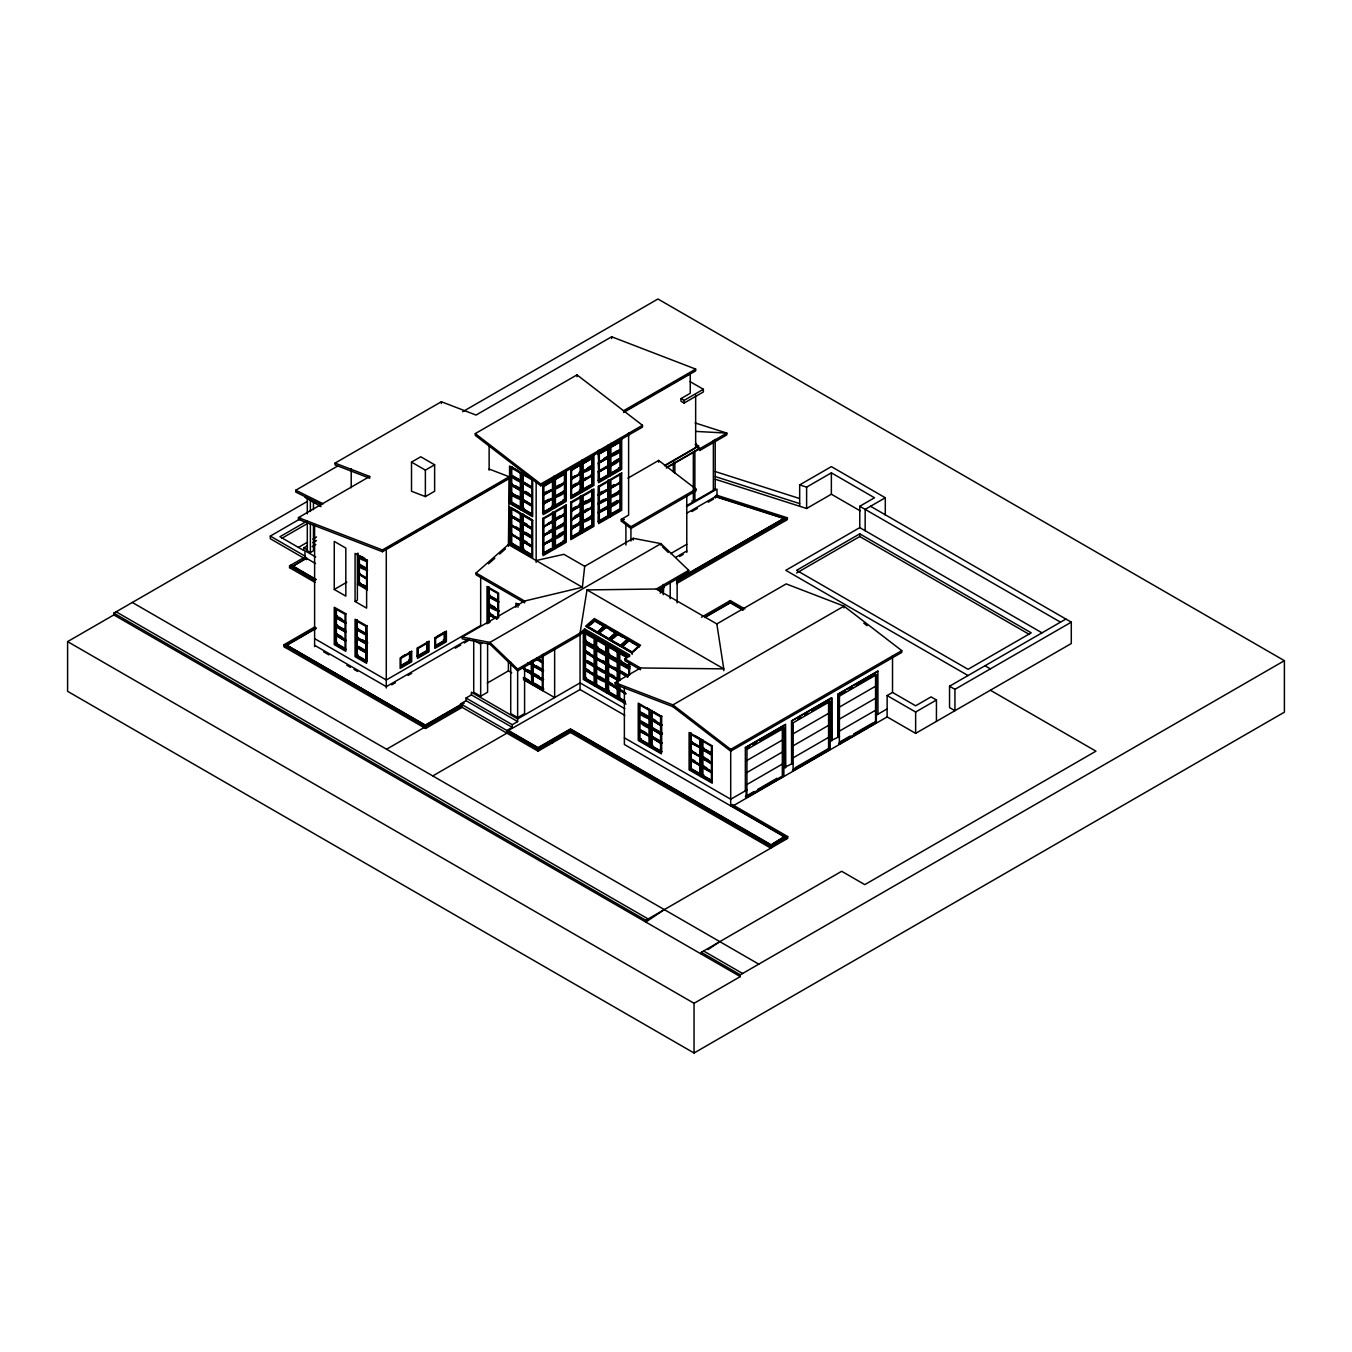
<?xml version="1.0" encoding="UTF-8"?>
<svg xmlns="http://www.w3.org/2000/svg" width="1352" height="1352" viewBox="0 0 1352 1352"><rect width="100%" height="100%" fill="white"/><g stroke="black" fill="none" stroke-linecap="round" stroke-linejoin="round"><path stroke-width="1.5" d="M584.689 630.776L629.576 656.683L629.576 654.909L584.689 628.984L584.689 630.776L580.059 634.832L517.647 670.879L489.914 644.177L462.181 638.837L462.181 637.062L524.593 601.032L582.374 587.241L584.689 566.319L633.226 538.299L660.976 543.639L688.709 570.324L688.709 572.116L658.154 589.759M688.709 570.324L656.345 589.016L587.005 589.911L580.059 633.057L580.059 689.554L506.865 731.381L538.079 749.397L570.46 730.688L770.809 846.352L787.726 836.584L787.726 838.358L645.833 920.289L113.838 613.132L113.838 614.923L740.288 976.6L740.288 974.826L1284.4 660.672L1284.4 712.166L694.049 1053.005L67.6 691.328L67.6 641.608L113.838 614.923M476.039 572.995L524.593 601.032L524.593 602.806L476.039 574.786L476.039 572.995L508.403 544.535L582.374 587.241M488.545 563.784L494.849 558.241M499.581 554.067L505.462 548.895M587.258 626.635L594.525 620.247L604.53 626.027L597.263 632.415L587.258 626.635L594.356 619.638L604.378 625.418L604.75 626.872L594.745 621.092L594.356 619.638M584.689 628.984L580.059 633.057L517.647 669.088L517.647 717.591L524.593 713.586L524.593 666.35M590.385 624.928L594.745 621.092M597.263 632.415L604.378 625.418M597.128 632.922L605.899 625.215M598.818 633.311L606.085 626.922L616.09 632.702L608.822 639.09L598.649 632.702L605.916 626.314L615.937 632.094L616.309 633.547L609.634 629.694M608.822 639.09L615.937 632.094M608.687 639.597L617.458 631.891M610.428 640.223L617.475 632.99L627.497 638.769L627.717 639.614L617.695 633.835L610.428 640.223L620.45 646.002M613.487 638.262L617.847 634.426L617.475 632.99M620.382 645.766L610.36 639.986L617.627 633.581L627.649 639.378L620.382 645.766L627.497 638.769M620.247 646.256L629.018 638.55M632.009 652.678L621.768 646.053L629.035 639.665L639.057 645.445L639.428 646.881L631.08 642.065M621.988 646.898L629.255 640.51L639.276 646.29M631.942 652.441L621.92 646.662L629.187 640.257L639.209 646.036L631.942 652.441L639.057 645.445M640.561 669.764L624.945 660.756L624.945 658.965L629.576 654.909M631.807 652.932L640.561 645.225L594.339 618.54L585.585 626.246L631.807 652.932L632.195 654.385M664.322 909.609L645.833 922.064L645.833 920.289M708.042 949.56L719.805 941.634M335.042 463.111L369.704 476.462L369.704 478.236L335.042 464.902L335.042 463.111L441.377 401.73L476.039 415.064L611.662 336.766L695.655 369.096L695.655 370.887L623.559 412.512M321.404 504.702L295.733 492.027L295.733 490.252L337.51 466.136M113.838 613.132L307.529 501.305M462.671 411.735L657.951 298.995L1284.4 660.672M489.137 469.043L509.18 476.766L509.18 478.54L382.43 551.717L298.437 519.388L298.437 517.613L369.704 476.462M315.658 556.923L304.977 550.754L304.977 558.765L270.315 538.738L270.315 536.085L301.175 518.255M307.276 520.959L279.949 536.744L303.828 550.534L303.828 547.864L307.445 545.785M411.515 462.114L420.759 456.773L434.634 464.784L434.634 491.249L425.373 496.59L411.515 491.249L411.515 462.114L425.373 470.124L434.634 464.784M281.757 538.366L307.276 523.63M475.279 433.603L576.983 374.876L642.487 425.305L642.487 427.08L540.766 485.807L475.279 435.378L475.279 433.603L540.766 484.033L540.766 485.807M298.437 547.425L307.479 542.203M312.904 539.076L316.52 536.981M312.87 542.642L316.486 540.563M312.177 546.614L315.776 544.535M307.293 522.007L307.293 550.754L310.385 552.529L313.461 550.754L313.461 524.069M315.05 582.374L289.565 567.671L289.565 565.88L304.977 556.99L306.532 557.869L306.532 559.66M289.565 567.671L291.119 566.775M306.532 557.869L292.657 566.336L314.577 578.994M292.657 566.336L306.532 558.325L315.54 563.53M358.381 556.449C381.788 566.86 352.111 558.122 359.919 555.554M358.381 556.889L359.345 556.331L359.345 564.798L365.75 568.499M298.437 517.613L382.43 549.943L509.18 476.766M520.74 490.928C489.255 472.203 542.473 503.333 511.293 484.354L511.293 475.904C534.361 487.514 510.921 480.045 511.681 475.245L521.703 481.025M623.34 410.856L695.655 369.096M510.718 476.242L511.681 475.684L511.681 484.134L520.03 488.951M388.092 547.695L391.742 545.6M395.392 543.487L417.261 530.863M420.911 528.75L433.671 521.399M437.321 519.286L506.577 479.301M624.59 411.16L637.35 403.792M641 401.696L644.65 399.584M648.301 397.471L653.777 394.311M657.427 392.215L670.186 384.83M673.837 382.734L688.438 374.301M367.017 559.897L367.017 589.016L358.956 583.692L358.956 574.363C369.4 580.549 369.417 580.802 358.956 573.907L358.956 565.457C381.281 575.766 352.095 566.826 359.919 564.46L366.341 568.161M358.381 565.795L359.919 564.46M366.392 561.08L358.956 556.111M512.256 492.703C504.6 495.356 538.282 506.561 511.293 493.7L511.293 502.369L521.314 508.166L520.351 508.724L510.329 502.927L510.329 467.336L520.351 473.132L521.314 472.575M510.718 484.692L512.256 483.796M510.718 485.131L511.681 484.574L511.681 493.041L521.703 498.82M358.381 574.245L359.919 573.349L358.381 574.684M334.265 589.455L345.825 596.131L345.825 548.084L334.265 541.408L334.265 589.455L346.856 582.188M510.718 475.803L521.314 481.244L511.293 475.465L511.293 466.795L517.968 470.648M522.278 482.461C522.261 481.16 524.965 482.613 532.299 488.258M510.718 494.038L511.681 493.48L511.681 502.15L521.703 507.93M358.956 583.692L357.993 584.25L357.993 553.053M359.345 574.127L359.345 583.472L360.308 582.915M690.095 381.619L703.361 389.275L703.361 391.945L684.095 403.065L681.002 401.274L681.002 398.603L690.247 393.28L690.247 373.253M522.278 491.368C522.261 490.049 524.965 491.52 532.299 497.147M681.002 398.603L684.095 400.395L703.361 389.275M540.766 484.033L642.487 425.305M510.329 502.927L511.681 502.15M600.744 451.399L604.074 449.472M612.304 444.723L615.633 442.797M544.18 484.726L552.512 479.909M555.723 478.05L564.071 473.234M571.913 468.722L580.262 463.888M586.802 460.119L591.821 457.23M597.99 453.664L607.994 447.884L608.958 448.442L598.361 454.323L598.953 463.111L608.958 457.331L598.361 463.229L598.953 472.017L608.958 466.237L598.361 472.118L598.361 480.805L599.325 481.363L609.346 475.566L609.346 446.261M611.205 446.025L619.554 441.208L620.517 441.766L610.496 447.546M552.9 480.129L542.896 485.909L543.47 495.153L553.475 489.356L542.896 495.255L543.47 504.042L553.475 498.263L542.896 504.161L542.896 512.83L543.859 513.388L553.864 507.608L553.864 476.208M554.438 479.25L564.46 473.453M570.628 469.904L580.65 464.125M592.21 457.449C561.029 476.411 614.231 445.298 582.763 464.006M598.361 450.419L598.361 453.883L608.383 448.103L608.383 444.639M609.921 447.208L619.943 441.428M510.718 493.598L521.314 499.04L511.293 493.26L511.293 484.81M542.896 486.365L553.475 480.467L543.47 486.703M554.438 479.69L565.035 473.792L555.03 479.571M570.628 470.344L581.225 464.446L571.203 470.682M598.361 454.323L608.958 448.442M609.921 447.664L620.517 441.766M522.278 500.257C522.261 498.956 524.965 500.409 532.299 506.054M510.329 508.267L511.293 507.71L511.293 516.396C524.458 524.813 524.407 524.593 511.293 516.836L511.293 525.286C524.458 533.719 524.407 533.499 511.293 525.725L511.293 534.192C524.458 542.608 524.407 542.389 511.293 534.632L511.293 543.301L521.314 549.081L520.351 549.639L510.329 543.859L510.329 508.267L520.351 514.047L521.314 513.507M367.355 560.522L355.069 553.424L355.069 601.471L357.384 600.136L357.384 553.61M543.588 493.294L546.935 491.368M587.9 467.707L591.246 465.781C598.902 468.451 565.221 479.656 592.21 466.795L592.21 475.245C579.045 483.661 579.095 483.441 592.21 475.684L592.21 484.354L582.188 490.151L583.151 490.692L593.173 484.912L593.173 455.607M604.074 458.379L607.42 456.452L608.958 457.331M612.304 453.63L617.306 450.74M542.507 494.595L550.856 489.779M555.723 486.957L559.069 485.03M571.913 477.611L575.259 475.684M583.472 470.935L591.821 466.119L591.821 457.669M599.646 461.59L607.994 456.773L607.994 448.323L608.958 448.881M612.878 453.968L619.554 450.098M542.896 494.815L552.9 489.035L552.9 480.585M554.438 488.14L564.46 482.36L564.46 473.91M570.628 478.794L580.65 473.014L580.65 464.564M598.361 462.79L608.383 456.993L608.383 448.543M609.921 456.114L619.943 450.334L619.943 441.867M386.554 749.228L424.038 727.596L424.038 725.821L460.626 704.679L462.181 705.575L462.181 707.35L425.576 728.475L283.802 646.628L283.802 644.853L314.864 626.905M542.896 495.255L552.9 489.475L552.9 497.925L542.896 503.704M554.438 488.579L564.46 482.799L564.46 491.249L554.438 497.046M570.628 479.25L580.65 473.453L580.65 481.92L570.628 487.7M598.361 463.229L608.383 457.449L608.383 465.899L598.361 471.679M609.921 456.553L619.943 450.774L619.943 459.224L609.921 465.003M565.035 482.698C542.304 494.629 564.595 486.923 564.071 482.14M571.203 479.132L581.225 473.352L571.203 479.571M592.21 457.889L592.21 466.339L582.188 472.118L592.784 466.677M620.517 450.655C593.325 463.618 626.601 452.312 618.979 449.777M316.115 627.97L285.34 645.732L285.34 647.523M345.436 623.272L335.414 617.492L337.341 615.937M464.209 703.057L425.576 725.365L286.877 645.293L316.115 628.41M521.889 509.603L531.911 515.382L531.911 479.791L521.889 474.011L521.889 509.603L524.204 508.267M335.414 617.492L337.341 616.377M510.718 516.717L512.256 515.839M510.718 517.174L511.681 516.616L511.681 525.066L521.703 530.846M521.889 514.943L531.911 520.723L531.911 556.314L521.889 550.534L521.889 514.943L522.852 514.385L531.201 519.202M543.588 502.183L548.608 499.294M573.011 485.216L576.341 483.289M581.225 480.467L586.227 477.577M613.977 461.556L618.979 458.666M542.507 503.485L550.856 498.668M555.723 495.846L564.071 491.029M571.913 486.517L580.262 481.684L580.262 473.234M581.799 480.805L591.821 475.025L591.821 466.558M597.99 471.459L607.994 465.68L608.958 466.237M611.205 463.82L619.554 459.004C620.061 463.787 597.77 471.493 620.517 459.562M542.896 504.161L552.9 498.381L552.9 507.051L542.896 512.83M554.438 497.485L564.46 491.705L564.46 500.375L554.438 506.155M570.628 488.14L580.65 482.36L580.65 491.029L570.628 496.809M598.361 472.118L608.383 466.339L608.383 475.025L598.361 480.805M609.921 465.46L619.943 459.663L619.943 468.35L609.921 474.13M565.035 491.587C537.859 504.55 571.119 493.243 563.497 490.692M571.203 488.021L581.225 482.242L571.203 488.478M345.436 632.161L335.414 626.382L337.341 624.827M335.414 626.382L337.341 625.266M510.718 525.624L511.681 525.066M510.718 526.063L511.681 525.505L511.681 533.955L520.03 538.789M532.299 529.629L522.278 523.393L523.815 522.514L527.162 524.441M522.278 523.849L523.815 522.514M357.181 646.729L357.181 655.416L367.203 661.196L365.851 661.973L355.846 656.193L355.846 620.602L357.181 619.824L357.181 628.494L365.53 633.311M542.507 512.611L552.512 506.831L552.512 498.144L553.475 498.702M555.723 504.972L564.071 500.155M571.913 495.626L580.262 490.81L580.262 482.14M581.799 489.914L590.148 485.098M597.99 480.585L607.994 474.789L609.346 475.566M611.205 472.947L619.554 468.13M565.423 471.628L565.423 500.933L555.402 506.713L555.402 477.408M581.613 462.283L581.613 491.587L571.592 497.367L571.592 468.062M620.906 439.586L620.906 468.907L610.884 474.687L610.884 443.287M345.436 641.068L335.414 635.288L337.341 633.733M335.414 635.288L337.341 634.173M510.718 534.513L512.256 533.634M510.718 534.97L511.681 534.412L511.681 543.082L520.03 547.898M570.628 502.15L593.934 488.917L593.934 526.283L570.814 539.634L570.814 502.268M543.859 554.32L553.864 548.54L553.864 512.949L543.859 518.729L543.859 554.32L542.896 553.762L542.896 545.093L552.9 539.296L552.9 547.982L542.896 553.762M582.374 532.958L582.188 495.474L583.151 496.032L593.173 490.252L593.173 525.843L583.151 531.623L582.188 531.066L592.21 525.286L592.21 516.616C565.221 529.477 598.902 518.272 591.246 515.619M598.361 513.05L608.958 507.608L598.361 512.611L598.361 504.161L608.958 498.702L598.361 503.704L598.361 486.145L599.325 486.703L609.346 480.906L609.346 516.498L599.325 522.278L598.361 521.737L598.361 513.05L608.383 507.27L608.383 515.94L598.361 521.737M620.906 474.231L610.884 480.028L610.884 515.619L620.906 509.822L620.906 474.231L619.943 473.69L619.943 482.36L609.921 488.14M522.278 532.299C522.261 530.981 524.965 532.451 532.299 538.079M367.203 634.73L366.24 635.288L356.218 629.491L357.773 628.156M356.218 629.491L357.773 628.612M335.042 644.177L345.047 649.957L345.047 614.366L335.042 608.586L335.042 644.177L337.341 642.842M355.846 620.602L365.851 626.382L367.203 625.604M510.329 543.859L511.681 543.082M556.821 517.681L560.167 515.754M573.011 508.352L576.341 506.425M581.225 503.603L586.227 500.713M599.071 493.294L602.417 491.368M610.631 486.619L613.977 484.692M547.509 523.731L552.512 520.841L553.475 521.399L542.896 527.297L542.896 535.747L553.475 530.745L542.896 536.186L542.896 544.636L553.475 539.634L542.896 545.093M555.723 518.982L564.071 514.166M571.913 509.636L580.262 504.82L580.262 496.15M581.799 503.941L591.821 498.144L591.821 489.475M597.99 494.595L606.321 489.779M611.205 486.957L614.552 485.03M542.896 518.171L542.896 526.841L552.9 521.061L552.9 512.391M554.438 520.165L564.46 514.385L564.46 505.716M570.628 510.836L580.65 505.04L580.65 496.37M598.361 494.815L608.383 489.035L608.383 480.349M542.896 527.297L553.475 521.399M554.438 520.621L565.035 514.723L555.03 520.503M570.628 511.276L581.225 505.378L571.203 511.614M592.784 498.702C565.018 511.631 598.581 500.713 591.246 497.823M598.361 495.255L608.958 489.356L598.953 495.592M609.921 488.579L620.517 482.698L610.496 488.478M627.953 478.169L658.661 460.44L696.027 489.137L696.027 490.928L630.928 528.514L621.295 521.111L621.295 519.337L628.612 515.112L628.612 433.147M532.299 547.425L522.278 541.189L523.815 540.31L527.162 542.236M522.278 541.645L523.815 540.31M367.203 643.62L366.24 644.177L356.218 638.398L357.773 637.062M356.218 638.398L357.773 637.502M367.203 634.274L366.24 635.288M548.608 531.336L551.937 529.409L553.475 530.288M574.668 516.278L578.014 514.351M582.898 511.529L587.9 508.639M599.071 502.183L604.074 499.294M544.18 534.564L552.512 529.731L552.512 521.28L553.475 521.838M557.396 526.925L564.071 523.055M573.586 517.579L580.262 513.726L580.262 505.276M583.472 511.867L590.148 508.014M597.99 503.485L606.321 498.668M611.205 495.846L619.554 491.029M542.896 535.747L552.9 529.967L552.9 521.5M554.438 529.071L564.46 523.292L564.46 514.825M570.628 519.726L580.65 513.946L580.65 505.496M598.361 503.704L608.383 497.925L608.383 489.475M609.921 497.046L619.943 491.249L619.943 482.799M664.508 465.527L698.731 445.771M542.896 536.186L552.9 530.407L552.9 538.856L542.896 544.636M554.438 529.511L564.46 523.731L564.46 532.181L554.438 537.961M570.628 520.165L580.65 514.385L580.65 522.835L570.628 528.632M598.361 504.161L608.383 498.381L608.383 506.831L598.361 512.611M609.921 497.485L619.943 491.705L619.943 500.155L609.921 505.935M664.897 465.747L695.655 447.985L695.655 394.936M565.035 523.613C537.859 536.575 571.119 525.269 563.497 522.734M571.203 520.064L581.225 514.284L571.203 520.503M592.21 498.82L592.21 507.27C579.045 515.703 579.095 515.484 592.21 507.71L592.21 516.16L582.188 521.957L592.784 516.498M620.517 491.587C593.325 504.55 626.601 493.243 618.979 490.692M521.889 550.534L524.204 549.199M666.57 467.437L698.24 449.168M367.203 652.526L366.24 653.084L356.218 647.287L357.773 645.952M356.218 647.287L357.773 646.408M666.316 468.045L698.866 449.253M699.88 450.436L699.88 448.661L726.835 433.096L726.835 434.871L699.88 450.436L695.266 444.504M356.218 637.958L366.24 643.738L367.203 643.18L358.855 638.364M558.494 534.513L563.497 531.623M571.338 527.111L579.687 522.734M599.071 511.09L607.42 506.273L608.958 507.152M610.631 504.414L617.306 500.561M542.507 544.417L552.512 538.637L553.475 539.194M555.723 536.778L564.071 531.961C564.595 536.744 542.304 544.45 565.035 532.519M571.913 527.432L580.262 522.616L580.262 514.166M581.799 521.737L591.821 515.94L591.821 507.49M597.99 512.391L607.994 506.611L607.994 498.144L608.958 498.702M611.205 504.752L617.881 500.899M554.438 538.417L564.46 532.62L564.46 541.307L554.438 547.087M570.628 529.071L580.65 523.292L580.65 531.961L570.628 537.741M609.921 506.375L619.943 500.595L619.943 509.265L609.921 515.061M571.203 528.953L581.225 523.173L571.203 529.409M620.517 500.493C597.77 512.425 620.061 504.718 619.554 499.936M355.846 656.193L358.145 654.858M356.218 646.847L366.24 652.627L367.203 652.07M542.507 553.543L550.856 548.709M555.723 545.904L564.071 541.087M571.913 536.558L580.262 531.742L580.262 523.055M581.799 530.846L591.821 525.066L593.173 525.843M597.99 521.5L607.994 515.72L609.346 516.498M611.205 513.861L619.554 509.045L620.906 509.822M565.423 541.865L555.402 547.644L555.402 512.053L565.423 506.273L565.423 541.865L563.108 540.53M581.613 532.519L571.592 538.299L571.592 502.707L581.613 496.928L581.613 532.519L579.298 531.184M487.802 623.39L487.802 587.799L488.765 587.241L488.765 595.911L498.77 601.691M498.195 602.029L488.173 596.688L490.1 595.133M488.173 596.688L490.1 595.573M621.295 521.111L624.37 519.337M488.173 605.138C516.194 618.151 480.433 606.625 490.1 604.023M488.173 605.595L490.1 604.479M401.628 656.903L404.958 654.96M436.29 636.876L442.983 633.023M410.94 652.627L400.919 658.407L400.919 667.094L410.94 661.314L410.94 652.627L409.977 652.07L409.977 660.756L401.628 665.573M428.263 642.622L418.258 648.402L418.258 657.089L416.906 656.295L426.928 650.515L428.263 651.292L428.263 642.622L426.928 641.845L426.928 650.515M434.634 637.84L435.597 638.398L445.602 632.618L445.602 641.287L435.597 647.067L434.634 646.51L444.639 640.73L444.639 632.06L445.602 632.618M696.027 489.137L630.928 526.739L621.295 519.337M494.866 618.337L488.173 614.484L490.1 612.929M488.173 614.484L490.1 613.369M401.24 665.353L409.588 660.537L409.588 651.85M435.919 645.327L444.267 640.51L444.267 631.84M418.258 657.089L428.263 651.292M686.613 505.699L715.191 489.204L715.191 439.383M516.684 604.479L518.036 603.702L518.036 607.166M686.41 506.713L716.982 489.069L716.982 497.063M490.1 622.055L489.137 622.596L489.137 613.926M715.377 497.992L715.377 496.218L716.982 495.288L787.388 517.816L787.388 519.591L676.524 583.608M469.769 638.448L386.283 686.664L314.61 645.293M686.512 513.321L715.377 496.657L783.805 518.543L676.693 579.94M391.725 684.856L395.359 682.76M408.05 675.425L411.684 673.33M455.252 648.183L460.694 645.039M464.327 642.927L467.961 640.831M691.92 511.529L697.328 508.403M708.161 502.167L713.569 499.04M670.575 553.678L686.782 544.315M799.674 506.256L799.674 484.912L831.362 466.626L885.29 497.756L885.29 515.23M675.966 557.227L686.782 550.974M679.583 556.483L683.183 554.388M799.674 484.912L806.62 487.126L831.362 472.845L874.507 497.756L859.771 506.273L859.771 527.618L1042.003 632.837M487.278 683.081L508.403 670.879L511.715 672.772M466.034 698.004L512.256 724.706L512.256 727.376L466.034 700.674L466.034 698.004L471.425 694.894L517.647 721.579L517.647 718.926L580.059 682.878L624.776 708.685M770.809 846.352L770.809 848.126L570.46 732.463L538.079 751.171L460.626 706.454L460.626 703.8L466.034 700.674M584.115 632.939L594.136 638.736L594.136 647.405L584.115 641.625L584.115 632.939L585.467 632.161L585.467 640.848M658.542 590.418L663.984 587.275M660.367 589.81L663.984 587.714M678.518 579.332L783.805 518.543M532.096 664.085L527.804 662.717M532.096 664.525L527.804 663.156M283.802 644.853L425.576 726.7L462.181 705.575M660.131 591.28L663.781 589.185M676.524 581.816L787.388 517.816M534.226 664.643L532.671 665.539L543.267 671.42M533.634 665.421L532.671 665.978L542.693 671.319M473.724 640.899L473.724 692.224L480.67 696.229L487.599 692.224L487.599 642.944M660.131 593.055L663.781 590.959M715.259 479.25L806.62 508.487L831.362 494.207L860.125 510.819M584.115 641.625L586.43 640.29M532.096 673.431L531.133 673.989L524.458 670.136M584.115 643.4L594.136 649.18L594.136 684.771L584.115 678.991L584.115 643.4L585.078 642.842L585.078 651.512L593.427 656.345M533.634 674.327L532.671 674.868L542.693 680.664L532.671 674.428L533.634 673.871L543.656 679.65M594.508 658.086L584.503 651.85L586.041 650.971L589.371 652.898M584.503 652.306L586.041 650.971M531.133 661.263L531.708 682.997L523.376 678.18M533.634 682.997L543.656 689.452M531.133 683.335L543.267 689.672L542.304 690.23L524.339 679.836M606.642 644.853L605.679 645.394L595.674 639.614L595.674 648.301L597.99 646.966M597.601 675.425C589.928 678.096 623.627 689.3 596.638 676.439L596.638 685.109L606.642 690.889L605.679 691.447L595.674 685.667L595.674 650.075L596.638 649.518L596.638 658.187C627.801 677.166 574.6 646.036 606.068 664.762M607.234 646.29L608.569 645.512L608.569 654.182L618.591 659.979L617.239 660.756L607.234 654.96L607.234 646.29L617.239 652.07L618.591 651.292M584.503 660.756C584.486 659.438 587.174 660.908 594.508 666.536M596.063 658.525L597.026 657.968M596.063 658.965L597.026 658.407M595.674 648.301L605.679 654.081L606.642 653.523L596.638 647.743L596.638 640.797M595.674 650.075L605.679 655.855L606.642 655.298M607.234 654.96L609.532 653.624M594.508 675.882L584.503 669.646L586.041 668.767L589.371 670.693M618.591 697.345L617.239 698.122L607.234 692.342L607.234 656.751L608.197 656.193L608.197 664.863L618.202 670.643L618.202 661.973M584.503 670.085L586.041 668.767M885.29 497.756L865.162 509.383L865.162 530.745M619.757 652.408L619.757 661.077L629.762 666.874L628.798 667.432L618.793 661.635L618.793 652.965L623.086 654.334M596.063 676.321L606.642 681.763L596.638 675.983L596.638 667.533C619.706 679.143 596.266 671.674 597.026 666.874L605.358 671.69M596.063 667.871L597.026 667.313M584.115 678.991L586.43 677.656M618.591 670.879L617.627 671.42L607.606 665.64L609.16 664.305M607.606 665.64L609.16 664.762M607.234 656.751L617.239 662.531L621.092 660.3M512.256 724.706L517.647 721.579M596.063 676.76L597.026 676.203M701.468 617.239L730.317 600.575L744.918 609.008M460.626 703.8L506.865 730.486L512.256 727.376M596.063 667.432L606.642 672.873L596.638 667.094L596.638 658.644M704.831 617.087L730.317 602.367M859.771 527.618L785.799 570.324L968.032 675.544M704.831 617.526L730.317 602.806L743.008 610.141M618.591 679.769L617.627 680.326L607.606 674.547L609.16 673.212M607.606 674.547L609.16 673.651M432.775 775.93L506.865 733.156L506.865 730.486M595.674 685.667L597.026 684.889L607.031 690.669M627.514 677.132L619.165 671.876L620.129 671.319L626.821 675.172M619.165 672.316L620.129 671.758M859.771 533.854L796.582 570.324L968.032 669.308L1031.221 632.837L859.771 533.854L859.771 536.524L1029.396 634.46M618.793 680.174L618.793 663.426L628.798 669.206L629.762 668.648M796.582 572.995L859.771 536.524M618.591 688.658L617.627 689.216L607.606 682.997L609.16 682.101L612.49 684.028M607.606 683.436L609.16 682.557M607.606 674.09L617.627 679.887L618.591 679.329L608.569 673.533L608.569 665.083M656.345 589.016L716.83 623.931L786.188 583.895L843.969 606.135L901.767 650.633L901.767 652.408L730.705 751.171L672.924 706.69L615.126 684.433L615.126 682.659L640.561 667.972L723.776 668.868L723.776 670.643M619.165 680.766L620.129 680.208M607.234 692.342L609.532 691.007M607.606 682.997L617.627 688.776L618.591 688.219M625.858 693.965L619.165 690.111L620.129 689.114M619.165 690.111L620.129 689.554M618.793 684.349L618.793 699.018L620.129 698.223L625.148 701.13M508.403 730.486L538.079 747.605L570.46 728.914L772.347 845.473L772.347 847.248M508.403 730.925L538.079 748.062L570.46 729.353L768.984 843.969M639.395 712.91C666.587 725.872 633.311 714.566 640.933 712.014M639.395 713.349L640.358 712.808M639.969 730.824L639.969 739.493L649.991 745.273L649.028 745.831L639.006 740.051L639.006 704.46L649.028 710.239L649.991 709.682L646.662 707.755M651.918 737.262L651.918 745.949L661.939 751.729L660.587 752.506L650.565 746.726L650.565 711.135L651.529 710.577L651.529 719.247L661.55 725.027L661.55 716.357M639.395 721.816C662.142 733.747 639.851 726.041 640.358 721.258L650.38 727.038M639.395 722.255L640.358 721.698M661.939 725.263L660.976 725.804L650.954 719.585L652.492 718.689L655.838 720.616M650.954 720.024L652.492 719.146M650.565 711.135L660.587 716.915L661.939 716.137M649.416 736.485L639.395 731.145L640.933 729.81M639.395 731.145L640.358 730.587M661.939 734.153L660.976 734.711L650.954 728.475L652.492 727.596L662.514 733.375M650.954 728.931L652.492 728.035M650.954 719.585L660.976 725.365L661.939 724.807M639.006 740.051L641.321 738.716M661.939 743.059L660.976 743.6L650.954 737.381L652.492 736.485L660.841 741.302M650.954 737.82L652.492 736.941M650.954 728.475L660.976 734.271L661.939 733.713L651.918 727.934L651.918 719.467M650.565 746.726L652.881 745.391M661.939 742.603L660.976 743.6M689.875 733.815L690.838 733.257L690.838 741.944L700.843 747.724L700.843 739.054L699.88 739.612L689.875 733.815L689.875 769.406L699.88 775.186L700.843 774.645L700.843 765.959L690.247 760.061L700.843 765.959M700.268 766.297L700.843 757.069L690.247 751.171L700.268 756.951L700.843 748.163L690.247 742.721L691.802 741.386M690.247 742.721L691.802 741.825M690.247 751.171L691.802 750.275M690.247 751.611L691.802 750.732M690.247 742.265L700.843 747.724M711.828 755.177L701.806 749.397L703.733 747.842M701.806 749.397L703.733 748.281M690.247 760.061L691.802 759.182L695.131 761.108M690.247 760.517L691.802 759.621M711.828 764.066L701.806 758.286L703.733 756.731M701.806 758.286L703.733 757.171M689.875 769.406L691.21 768.629L701.232 774.409M901.767 650.633L730.705 749.397L672.924 704.899L615.126 682.659M711.828 772.972L701.806 767.192L703.733 765.621M701.806 767.192L703.733 766.077M745.341 790.768L745.341 747.605L785.411 724.486L785.512 767.683L785.411 724.486M791.579 720.92L831.75 697.835L831.75 740.997L831.649 697.784L791.579 720.92L791.68 764.133L791.68 720.971M877.972 671.15L837.902 694.286L837.817 737.381L837.817 694.235L877.887 671.099L877.972 714.295M785.512 724.537L745.341 747.605M746.118 748.94L749.633 746.912M753.165 744.884L756.681 742.84M760.213 740.812L783.112 727.596L783.112 775.642L746.118 796.987L746.118 789.433L746.98 789.923L730.705 799.218L624.37 737.82M797.629 719.196L801.161 717.168M804.677 715.14L808.209 713.095M811.724 711.067L829.334 700.894L830.196 701.401L830.111 749.397L793.117 770.741L792.356 770.302L829.334 748.94L829.334 700.894M845.625 691.497L838.578 695.553L839.457 696.06L876.434 674.716L875.572 674.209L856.188 685.396M849.157 689.452L852.673 687.424M830.196 701.401L793.218 722.762L793.117 770.741M701.434 776.082L711.439 781.862L711.439 746.27L701.434 740.49L701.434 776.082L703.733 774.747M746.118 760.956L783.112 739.612M792.356 734.271L829.334 712.91M838.578 707.569L875.572 686.225M746.118 772.972L783.112 751.611M792.356 746.27L829.334 724.925M838.578 719.585L875.572 698.223M786.188 839.254L786.188 837.48L730.705 805.437L732.243 804.558L732.243 806.333L887.132 716.915L887.132 695.57L892.523 692.444L915.642 705.795L931.055 696.888L936.446 700.015L936.446 721.36M746.118 784.988L783.112 763.626M792.356 758.286L829.334 736.941M838.578 731.601L875.572 710.239M876.333 715.14L887.132 708.904M745.341 796.548L754.163 791.461M757.678 789.433L777.045 778.245M795.111 767.818L828.573 748.501L830.111 749.397M839.575 742.147L850.138 736.046M853.67 734.018L873.037 722.83M746.895 797.443L783.873 776.082L783.974 728.086L746.98 749.447L746.895 797.443L746.118 796.987M875.572 674.209L875.572 722.255L838.578 743.6L839.355 744.056L876.333 722.695L876.434 674.716M887.132 716.915L915.642 733.375L1071.291 643.518L1071.291 622.157L954.934 689.334L954.934 710.696L949.543 707.569L949.543 686.225L1065.9 619.047M887.132 695.57L915.642 712.014L936.446 700.015M772.533 844.02L784.65 836.584L770.809 845.017M701.316 954.089L701.316 952.315L841.671 871.279L864.79 884.631L1095.948 751.171L990.374 690.23M67.6 641.608L694.049 1003.285L740.288 976.6M536.153 560.539L563.885 554.32L584.689 566.319M696.229 431.423L726.835 433.096L695.114 422.939M462.181 637.062L489.914 642.403L517.647 669.088M715.174 471.527L799.285 498.432M715.259 476.58L799.674 503.603M713.957 488.816L715.191 489.204M715.377 496.218L785.782 518.745L785.782 520.52M509.18 478.54L508.403 546.309M295.733 490.252L323.229 503.823M870.553 506.273L1071.291 622.157M859.771 506.273L1060.492 622.157M673.296 461.776L674.851 462.671L674.851 473.048M619.554 441.648L620.517 442.205M619.554 450.554L620.517 451.112M984.983 665.759L990.374 668.868M691.802 500.933L693.339 501.829L693.339 451.99M619.554 459.443L620.517 460.001M608.958 457.77L607.994 457.23L607.994 465.68M618.591 467.572L620.906 468.907M608.958 466.677L607.994 466.119L607.994 474.789M591.246 456.892L592.784 457.77M591.246 457.331L592.784 458.227M619.554 482.14L620.517 482.698M591.246 466.237L592.784 467.116M619.554 482.579L620.517 483.137M579.298 463.347L581.225 464.446M579.298 463.787L581.225 464.902M591.246 474.687L592.784 475.566M591.246 475.127L592.784 476.022M619.554 491.486L620.517 492.027M579.298 472.237L581.225 473.352M608.958 489.356L607.994 488.816L607.994 480.129M949.543 686.225L954.934 689.334M579.298 472.676L581.225 473.792M608.958 489.813L607.994 489.255L607.994 497.705L608.958 498.263M593.173 484.912L591.821 484.134L591.821 475.465M619.554 500.375L620.517 500.933M579.298 481.126L581.225 482.242M579.298 481.582L581.225 482.698M563.497 472.896L565.035 473.792M564.071 473.69L565.035 474.231M579.298 490.252L581.613 491.587M608.958 507.608L607.994 507.051L607.994 515.72M564.071 482.579L565.035 483.137M591.246 498.263L592.784 499.158M551.937 479.571L553.475 480.467M553.475 480.906L552.512 480.349L552.512 488.816L553.475 489.356M591.246 506.713L592.784 507.608M564.071 491.469L565.035 492.027M591.246 507.152L592.784 508.048M579.298 504.262L581.225 505.378M553.475 489.813L552.512 489.255L552.512 497.705L553.475 498.263M579.298 504.718L581.225 505.817M563.108 499.598L565.423 500.933M591.246 516.058L592.784 516.954M579.298 513.168L581.225 514.284M579.298 513.608L581.225 514.723M529.916 485.774L523.241 481.92L523.241 473.234M531.201 486.957L522.852 482.14L522.852 473.453M531.201 487.396L522.852 482.579L522.852 491.029L531.201 495.846M728.779 601.471L743.008 609.684M522.278 482.917L532.299 488.697M579.298 522.058L581.225 523.173M551.548 506.273L553.864 507.608M515.602 485.723L520.605 488.63M525.489 491.435L528.818 493.362M579.298 522.514L581.225 523.613M563.497 513.828L565.035 514.723M524.914 491.773L529.916 494.663M564.071 514.605L565.035 515.163M522.278 491.807L532.299 497.587M553.864 512.949L552.512 512.171L552.512 520.841M517.275 495.592L520.605 497.519M531.59 504.533L523.241 499.699L523.241 491.249M564.071 523.511L565.035 524.069M531.201 504.752L522.852 499.936L522.852 491.469M531.201 505.192L522.852 500.375L522.852 509.045L531.201 513.861M522.278 500.713L532.299 506.493M531.59 513.642L523.241 508.825L523.241 500.155M564.071 532.401L565.035 532.958M875.572 714.684L876.434 715.191M553.475 530.745L552.512 530.187L552.512 538.637M512.966 508.673L519.641 512.526M874.795 721.816L876.333 722.695M513.929 516.802L520.605 520.655M553.475 539.634L552.512 539.076L552.512 547.746L553.864 548.54M521.703 521.957L511.681 516.16L511.681 507.49M531.59 527.652L523.241 522.835L523.241 514.166M531.201 527.888L522.852 523.055L522.852 514.385M531.201 528.328L522.852 523.511L522.852 531.961L531.201 536.778M522.278 523.393L532.299 529.173M515.602 526.655L518.931 528.581M525.489 532.367L530.491 535.257M529.916 535.595L523.241 531.742L523.241 523.292M531.201 537.217L522.852 532.401L522.852 540.851L531.201 545.684M522.278 532.739L532.299 538.518M531.59 545.447L523.241 540.631L523.241 532.181M531.201 546.123L522.852 541.307L522.852 549.977L531.201 554.793M522.278 541.189L532.299 546.968M531.59 554.573L523.241 549.757L523.241 541.087M587.005 589.911L723.776 668.868L716.83 623.931M838.578 736.046L839.457 736.553L829.334 741.386M604.597 626.263L594.576 620.483L587.309 626.872L595.657 631.705M616.157 632.939L606.135 627.159L598.868 633.547L607.217 638.364M617.847 634.426L622.866 637.316M587.089 626.027L597.111 631.823M598.649 632.702L608.67 638.482M610.208 639.378L620.23 645.158M621.768 646.053L631.79 651.833M593.427 637.215L585.078 632.398L585.078 641.068L593.427 645.884M611.527 647.659L608.197 645.732L608.197 654.419L618.202 660.198L618.202 651.512L614.873 649.585M627.919 657.342L583.337 631.604L583.337 679.431L626.01 704.071M618.793 652.965L627.142 657.782M624.945 658.965L640.561 667.972M587.123 641.811L593.815 645.664M597.026 647.523L607.031 653.303M620.129 660.858L630.15 666.637M519.219 605.054L515.923 603.144L515.923 607.285M583.337 642.065L629.576 668.75M793.117 763.187L783.112 768.071M487.802 587.799L497.806 593.579L497.806 616.596M498.077 600.17L489.728 595.793M602.603 660.537L605.949 662.463M614.163 667.195L617.509 669.122M620.72 670.981L627.396 674.834M497.485 600.508L489.137 595.691L489.137 587.022M593.815 656.109L585.467 651.292L585.467 642.622M598.683 658.931L607.031 663.747M628.105 676.355L619.757 671.538L619.757 662.869M488.173 596.249L498.77 602.147M584.503 651.85L594.508 657.63M607.606 665.201L618.202 671.099L618.202 679.549L608.197 673.769L608.197 665.302M619.165 671.876L628.105 676.811M315.658 500.865L319.207 502.91M304.977 497.367L320.982 506.611M491.384 605.223L494.731 607.149M587.714 660.824L592.717 663.714M610.817 674.175L614.163 676.101M497.485 609.414L489.137 604.581L489.137 596.131M592.142 664.052L585.467 660.198L585.467 651.748M498.77 610.597L488.765 604.8L488.765 596.35M593.427 665.235L585.078 660.418L585.078 651.968M498.77 611.036L488.765 605.257L488.765 613.707L497.113 618.523M593.427 665.674L585.078 660.858L585.078 669.308L593.427 674.141M618.202 679.988L608.197 674.209L608.197 682.659L618.202 688.438L618.202 685.058M783.873 776.082L782.335 775.186L782.335 727.139M584.503 661.196L594.508 666.975M493.058 615.075L489.728 613.588M599.274 676.389L604.276 679.279M495.829 617.34L489.137 613.487L489.137 605.037M593.815 673.904L585.467 669.088L585.467 660.638M597.026 675.763L607.031 681.543M616.918 687.255L608.569 682.439L608.569 673.989M624.759 692.224L619.757 689.334L619.757 685.954M497.113 618.962L488.765 614.146L488.765 622.833M593.427 674.58L585.078 669.764L585.078 678.434L593.427 683.25M624.759 692.663L619.757 689.773L619.757 698.46L624.759 701.35M488.173 614.045L496.522 618.861M584.503 669.646L594.508 675.425M619.165 689.672L625.858 693.525M653.202 711.541L659.877 715.394M695.841 736.164L699.187 738.091M593.815 683.03L585.467 678.214L585.467 669.544M616.918 696.381L608.569 691.565L608.569 682.878M618.793 699.018L625.469 702.871M642.606 712.977L647.625 715.884M711.693 752.878L703.361 748.501M640.358 712.352L650.38 718.132M660.266 723.844L651.918 719.027L651.918 710.358M701.232 747.504L691.21 741.724L691.21 733.038M711.118 753.216L702.77 748.383L702.77 739.713M649.991 718.368L639.969 712.572L639.969 705.643M712.403 754.399L702.398 748.619L702.398 739.933M649.991 718.808L639.969 713.028L639.969 721.478L649.991 727.258M700.843 748.163L690.838 742.383L690.838 750.833L700.843 756.613M712.403 754.838L702.398 749.059L702.398 757.509L712.403 763.288M701.806 748.94L711.828 754.737M361.525 556.483L364.736 558.342M538.654 658.965L541.983 660.891M536.592 658.238L543.267 662.091M536.592 658.678L543.267 662.531M537.69 659.522L542.693 662.869L536.017 659.015M640.933 720.92L647.625 724.773M705.017 757.914L708.363 759.841M696.229 753.503L691.21 750.613L691.21 742.163M711.118 762.106L702.77 757.289L702.77 748.839M649.991 727.697L639.969 721.917L639.969 730.367L649.991 736.164M700.843 757.069L690.838 751.289L690.838 759.74L700.843 765.519M712.403 763.745L702.398 757.948L702.398 766.415L712.403 772.195M701.806 757.847L711.828 763.626M580.059 689.554L624.776 715.36M535.882 665.606L540.901 668.496M533.634 664.981L543.656 670.761M543.267 670.981L533.263 665.201L533.263 660.131M358.381 565.356L366.967 569.648L358.956 565.018L358.956 556.568M642.606 730.773L645.952 732.716M706.69 767.784L703.361 766.297M640.358 730.148L648.707 734.964M660.266 741.64L651.918 736.823L651.918 728.373M699.559 764.336L691.21 759.52L691.21 751.053M711.118 771.012L702.77 766.178L702.77 757.728M639.395 730.705L649.991 736.603M650.954 737.381L661.55 743.279L661.55 751.949L651.529 746.169L651.529 737.482M701.806 766.736L712.403 772.634M527.669 669.764L532.671 672.654M534.226 673.533L539.228 676.439M523.748 668.158L532.096 672.992L531.133 673.533L524.458 669.679M367.355 578.318L359.345 573.687L359.345 565.237M523.376 668.395L531.708 673.212M543.267 679.887L533.263 674.09L533.263 665.64M473.2 639.868L480.281 643.958A27.378 15.801 60 0 1 482.225 642.96M523.376 668.834L531.708 673.651M543.267 680.326L533.263 674.547L533.263 683.892M640.358 739.274L648.707 744.09M711.118 780.121L702.77 775.304L702.77 766.635M700.843 774.645L690.838 768.849L690.838 760.179M712.403 781.304L702.398 775.524L702.398 766.854M303.828 547.864L307.428 549.943M525.421 678.248L528.767 680.174M534.716 683.402L538.282 685.447M538.654 685.887L543.656 688.776M363.063 584.723L366.409 586.667M364.161 585.585L358.956 583.033L366.967 587.664M523.376 677.504L532.096 682.777M359.345 583.472L365.75 587.174M523.528 679.6L554.641 697.564L554.641 648.284M357.384 584.115L367.474 589.945M270.315 536.085L304.977 556.095M732.243 804.558L787.726 836.584M443.304 639.952L445.602 641.287M784.65 837.023L624.37 744.496L624.37 687.729M355.069 601.471L366.629 608.147L366.629 560.1M291.119 565.001L316.402 579.602M289.565 565.88L315.05 580.583M346.011 613.825L334.265 607.251L334.265 644.617L345.825 651.292L345.825 613.926M366.815 625.824L355.069 619.267L355.069 656.633L366.629 663.308L366.629 625.942L366.815 634.51L356.81 628.714L356.81 620.044M517.647 717.591L510.718 713.586L510.718 662.243M517.647 718.926L471.425 692.224L471.425 694.894M338.625 617.12L341.971 619.047M344.726 621.312L336.378 616.478L336.378 609.549M346.011 622.495L336.006 616.715L336.006 609.769M335.414 617.036L346.011 622.934M356.218 629.052L366.815 634.95L366.815 643.4L356.81 637.62L356.81 629.17M408.625 659.979L410.94 661.314M345.301 629.863L336.969 625.503M362.775 639.952L367.778 642.842M344.726 630.201L336.378 625.385L336.378 616.934M346.011 631.384L336.006 625.604L336.006 617.154M346.011 631.84L336.006 626.044L336.006 634.51L346.011 640.29M335.414 625.942L345.436 631.722M338.625 634.916L341.971 636.843M359.429 646.915L366.122 650.785M344.726 639.107L336.378 634.274L336.378 625.824M358.855 647.253L365.53 651.106M346.011 640.73L336.006 634.95L336.006 643.62L346.011 649.399M335.414 634.832L345.436 640.628M344.726 648.216L336.378 643.4L336.378 634.73M314.61 638.617L386.283 679.988L480.67 625.503L480.67 576.222M323.567 651.799L328.942 654.909M346.856 665.252L350.438 667.313M354.021 669.375L357.604 671.454M286.877 645.293L425.576 725.365M132.327 602.468L758.776 964.145M116.137 611.797L648.149 918.954M703.615 950.98L742.586 973.491M701.316 952.315L740.288 974.826M863.793 623.171L867.088 625.722M662.429 546.816L668.277 552.444M695.655 443.219L699.88 448.661M629.035 639.665L629.407 641.101M605.916 626.314L606.304 627.767M915.642 712.014L915.642 733.375M892.523 655.619L892.523 692.444M843.969 607.927L843.969 606.135L672.924 704.899L672.924 706.69M839.457 696.06L839.355 744.056M831.362 472.845L831.362 494.207M828.573 700.454L828.573 748.501M806.62 487.126L806.62 508.487M730.705 749.109L730.705 805.893M730.317 600.575L730.317 602.806M713.366 440.431L713.366 490.252M700.657 739.155L700.657 776.521M699.88 739.612L699.88 775.186M694.877 451.112L694.877 500.933M694.049 1003.285L694.049 1053.005M691.21 759.959L691.21 768.629M686.782 496.302L686.782 552.309M684.095 400.395L684.095 403.065M677.149 578.267L677.149 602.908M673.296 463.567L673.296 471.865M670.22 582.273L670.22 598.699M663.291 584.436L663.291 594.694M660.976 545.414L660.976 543.639L489.914 642.403L489.914 644.177M660.587 716.915L660.587 752.506M658.661 460.44L658.661 462.232M649.805 709.8L649.805 747.166M649.028 710.239L649.028 745.831M633.226 538.299L633.226 540.073M630.928 526.469L630.928 541.07M629.576 662.48L629.576 674.986M628.798 662.226L628.798 667.432M628.798 669.206L628.798 675.476M625.908 524.576L625.908 545.042M621.683 438.2L621.683 469.347L598.564 482.698L598.564 451.551M619.757 671.978L619.757 680.428M618.016 651.63L618.016 699.457M617.627 671.42L618.591 670.423L608.569 664.643L608.569 655.973M617.239 652.07L617.239 660.756M617.239 662.531L617.239 681.374M617.239 685.565L617.239 698.122M611.662 336.766L611.662 338.558M610.124 444.876L610.124 476.022M610.124 479.571L610.124 516.954M606.457 644.955L606.457 692.782M605.679 645.394L605.679 654.081M605.679 655.855L605.679 691.447M599.325 449.946L599.325 481.363M599.325 486.703L599.325 522.278M594.897 638.279L594.897 686.106M593.934 454.221L593.934 485.368L570.814 498.702L570.814 467.572M592.21 489.694L592.21 498.381L582.188 504.161L582.763 504.938M591.821 498.601L591.821 507.051M591.821 516.396L591.821 525.066M583.151 461.387L583.151 490.692M583.151 496.032L583.151 531.623M582.188 459.764L582.374 492.027M580.262 464.344L580.262 472.794M576.983 374.876L576.983 376.667M570.46 730.688L570.46 732.463M566.201 470.243L566.201 501.372L543.082 514.723L543.082 483.577M554.641 476.901L554.641 508.048M554.641 511.614L554.641 548.98M552.647 740.981L552.647 742.755M543.859 484.084L543.859 513.388M543.082 654.283L543.082 690.889M542.304 654.875L542.304 690.23M538.079 749.397L538.079 751.171M536.153 482.208L536.153 562.331M532.671 660.469L532.671 684.213M531.911 660.891L531.911 683.774M523.241 482.36L523.241 490.81M521.128 472.676L521.128 510.059M521.128 513.608L521.128 550.974M520.351 473.132L520.351 508.724M520.351 514.047L520.351 549.639M511.681 466.558L511.681 475.245M508.403 660.604L508.403 670.879M498.584 618.05L498.584 593.122L487.024 586.464L487.024 623.83M489.137 446.092L489.137 470.192M480.67 642.842L480.67 696.229M441.377 401.73L441.377 403.504M435.597 638.398L435.597 647.067M427.3 642.065L427.3 650.735L417.295 656.531L417.295 647.845M425.576 726.7L425.576 728.475M425.373 470.124L425.373 496.59M386.283 548.76L386.283 687.999M382.43 549.943L382.43 551.717M365.851 626.382L365.851 661.973M357.181 628.95L357.181 637.4M357.181 637.84L357.181 646.29M351.216 468.789L351.216 487.751M314.61 525.37L314.61 646.628M313.461 501.474L313.461 509.687M310.385 499.158L310.385 511.478M310.385 523.799L310.385 552.529M307.293 497.367L307.293 513.794M566.201 504.938L543.082 518.272L543.082 555.655L566.201 542.304L566.201 504.938M621.683 472.896L598.564 486.247L598.564 523.613L621.683 510.279L621.683 472.896M411.701 651.292L400.141 657.968L400.141 668.429L411.701 661.753L411.701 651.292M429.04 641.287L417.481 647.963L417.481 658.407L429.04 651.748L429.04 641.287M446.38 631.283L434.82 637.958L434.82 648.402L446.38 641.727L446.38 631.283M532.671 479.352L509.569 466.001L509.569 503.383L532.671 516.717L532.671 479.352M532.671 520.283L509.569 506.932L509.569 544.298L532.671 557.649L532.671 520.283M618.202 688.895L608.197 683.098L608.197 691.785L618.202 697.564L618.202 688.895M661.365 716.476L638.245 703.125L638.245 740.49L661.365 753.841L661.365 716.476M712.217 745.831L689.097 732.48L689.097 769.863L712.217 783.197L712.217 745.831M661.55 725.483L651.529 719.703L651.529 728.153L661.55 733.933L661.55 725.483M661.55 734.373L651.529 728.593L651.529 737.043L661.55 742.823L661.55 734.373M366.815 643.839L356.81 638.059L356.81 646.51L366.815 652.306L366.815 643.839M366.815 652.746L356.81 646.966L356.81 655.635L366.815 661.415L366.815 652.746"/></g></svg>
